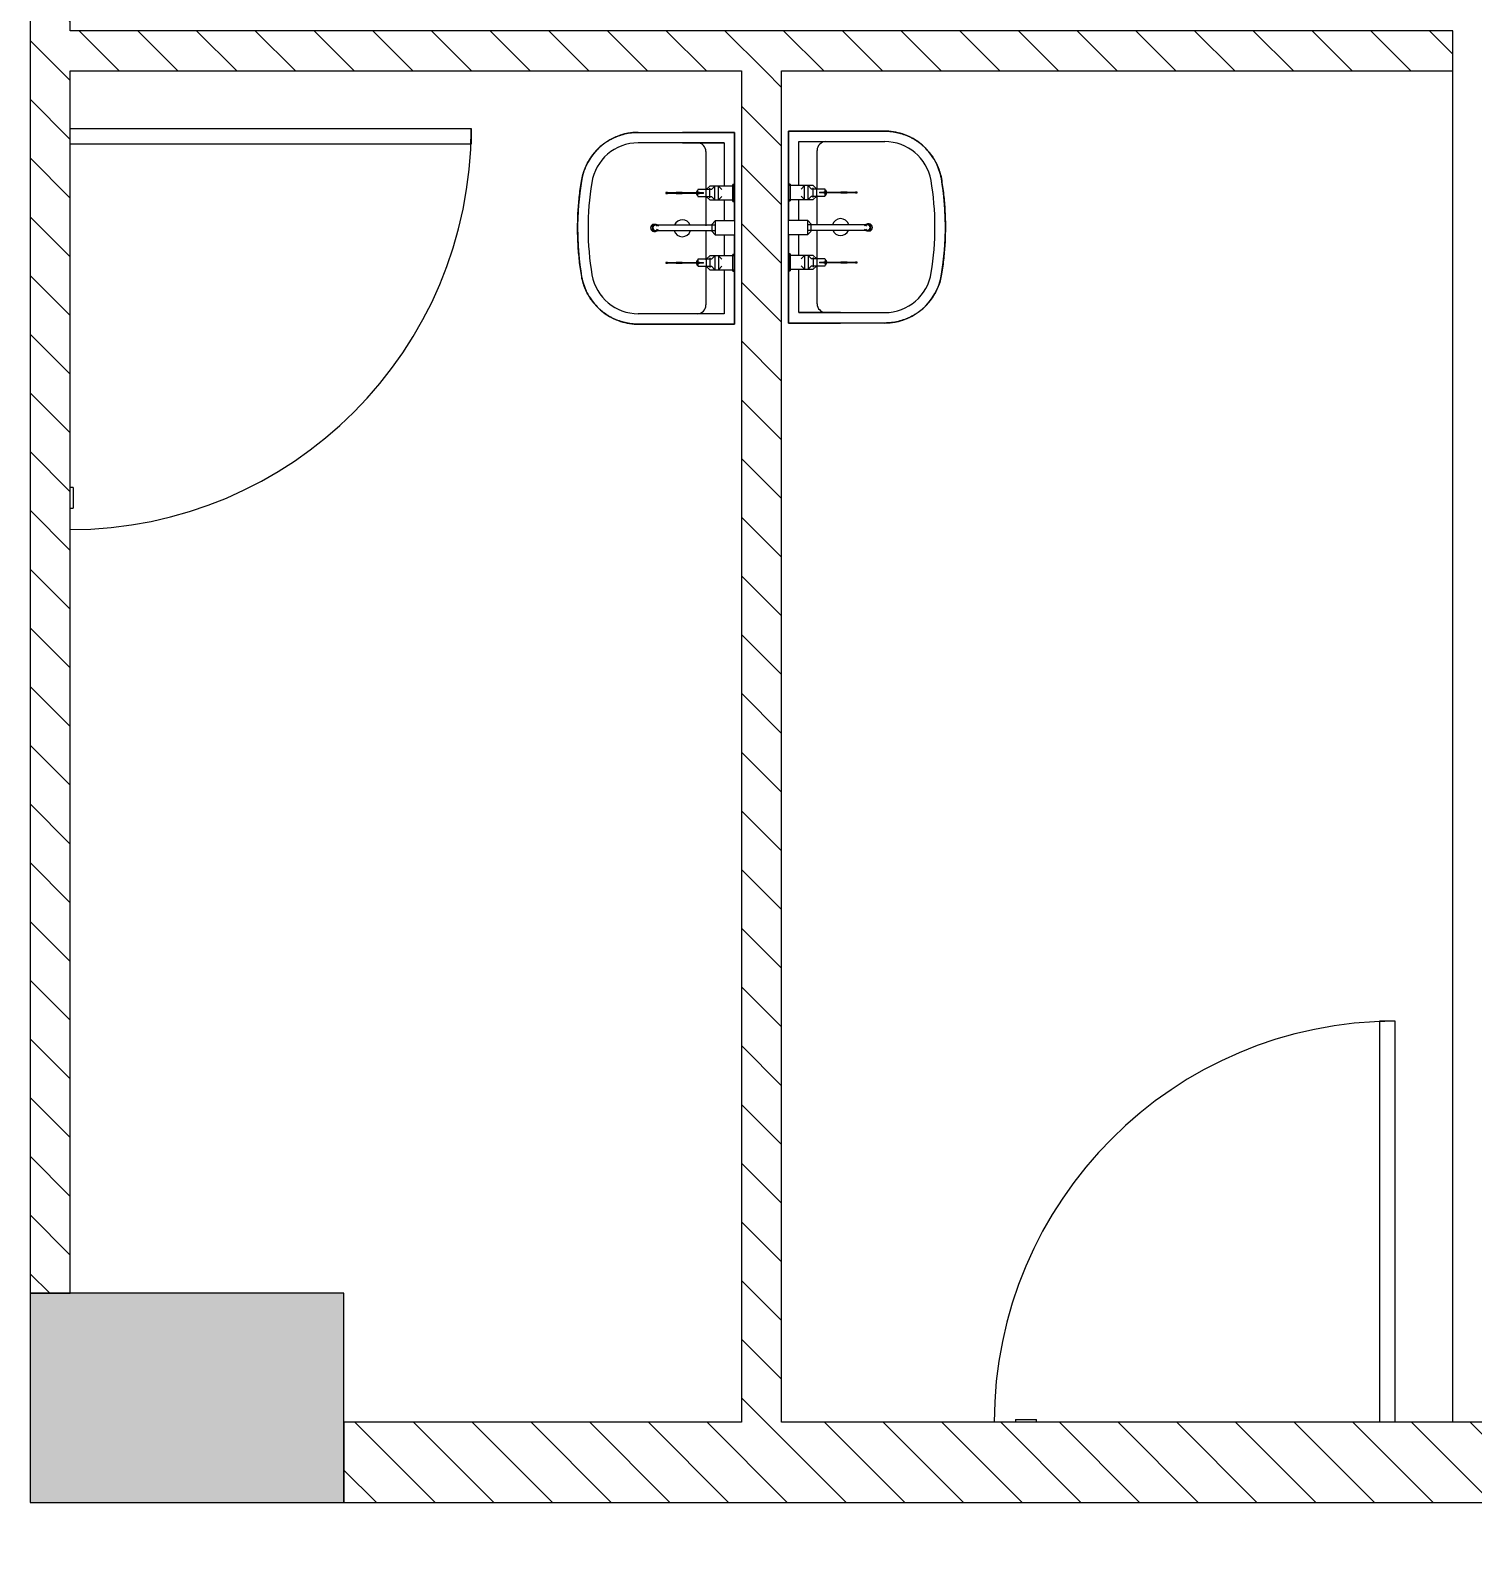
# Model space of a CAD drawing. Header units: millimetres. Extents: x -106145 to 154907, y -84585 to 152038.
# Drawn here: x 33249 to 37386, y 81323 to 85657 of the extents above; entities that cross this region are included whole.
import ezdxf

# ---------------------------------------------------------------- set-up
doc = ezdxf.new("R2010")
doc.units = ezdxf.units.MM
for name, color, linetype, lineweight in [('A-ANNO-DIMS', 7, 'Continuous', 9), ('A-ANNO-DIMS-300', 7, 'Continuous', 9), ('A-DOOR', 7, 'Continuous', 5), ('A-WALL', 7, 'Continuous', 5), ('A-WALL-PATT', 7, 'Continuous', 5), ('P-SANR-FIXT', 7, 'Continuous', 5), ('S-COLS', 7, 'Continuous', 5)]:
    doc.layers.add(name, color=color, linetype=linetype, lineweight=lineweight)
doc.styles.add('RomanS', font='romans__.ttf', dxfattribs={"width": 0.8, "height": 1200})
doc.dimstyles.new('Diagonal_-_4_mm_RomanS', dxfattribs={"dimscale": 304.8, "dimtxt": 1219.023462, "dimasz": 1.476378, "dimexe": 0.984252, "dimexo": 0.0625, "dimgap": 0.19685, "dimtad": 1, "dimdec": 0, "dimzin": 0, "dimdsep": 46, "dimtxsty": 'RomanS', "dimblk1": 'OBLIQUE', "dimblk2": 'OBLIQUE', "dimsah": 1, "dimcen": 0.09, "dimdle": 2.362205, "dimazin": 0, "dimtfac": 1, "dimtdec": 4, "dimtix": 1, "dimtmove": 0, "dimatfit": 3, "dimfxl": 2.362205, "dimfxlon": 1, "dimtvp": 1, "dimtolj": 1, "dimtzin": 0, "dimarcsym": 2})
pattern_1 = [(315, (0, 0), (84.18955, 84.18955), [])]

# ---------------------------------------------------------------- blocks, each defined once
blk = doc.blocks.new('M_Door-Passage-Small Slit Vision Panel_Type B - 1_25_Type B-13938696-Site Plan -MAIN')
at = {"layer": 'A-DOOR', "color": 254, "true_color": 0xdddddd}
for p, q in [((-514.125, -63.85), (-514.125, -71.85)), ((-454.125, -71.85), (-514.125, -71.85)), ((-454.125, -71.85), (-454.125, -63.85))]:
    blk.add_line(p, q, dxfattribs=at)
at = {"layer": 'A-DOOR', "color": 254, "lineweight": 9, "true_color": 0xdddddd}
for p, q in [((530, -1213.85), (530, -63.85)), ((575, -63.85), (575, -1213.85)), ((575, -1213.85), (530, -1213.85))]:
    blk.add_line(p, q, dxfattribs=at)
at = {"layer": 'A-DOOR', "color": 254, "true_color": 0xdddddd}
blk.add_arc((575, -63.85), 1150, 180, 270, dxfattribs=at)
blk = doc.blocks.new('M_Door-Passage-Small Slit Vision Panel_Type B - 1_25_Type B-13968826-Site Plan -MAIN')
at = {"layer": 'A-DOOR', "color": 254, "lineweight": 9, "true_color": 0xdddddd}
for p, q in [((575, 1271.35), (530, 1271.35)), ((530, 1271.35), (530, 121.35)), ((575, 121.35), (575, 1271.35))]:
    blk.add_line(p, q, dxfattribs=at)
at = {"layer": 'A-DOOR', "color": 254, "true_color": 0xdddddd}
for p, q in [((-514.125, 129.35), (-514.125, 121.35)), ((-514.125, 129.35), (-454.125, 129.35)), ((-454.125, 121.35), (-454.125, 129.35))]:
    blk.add_line(p, q, dxfattribs=at)
blk.add_arc((575, 121.35), 1150, 90, 180, dxfattribs=at)
blk = doc.blocks.new('BASIN_handwash_Type_B - HYBA-010-V75-Site Plan -MAIN')
at = {"layer": 'P-SANR-FIXT', "color": 254, "true_color": 0xdddddd}
for p, q in [((-275, -500), (-275, -224)), ((-275, -224), (-275, -500)), ((-245, -470), (-245, -224)), ((245, -470), (245, -224)), ((275, -224), (275, -500)), ((275, -224), (275, -500)), ((-275, -351.1), (-275, -500)), ((-245, -470), (-245, -351.1)), ((245, -351.1), (245, -470)), ((275, -500), (275, -351.1)), ((-107.6, -418), (-220, -418)), ((-6.7, -418), (-90.2, -418)), ((92.4, -418), (7.3, -418)), ((220, -418), (109.8, -418)), ((-118.2, -470), (-245, -470)), ((-18.1, -470), (-78.9, -470)), ((81.1, -470), (21.2, -470)), ((245, -470), (120.4, -470)), ((-110.5, -500), (-275, -500)), ((-275, -500), (-110.5, -500)), ((-18.8, -500), (-87.3, -500)), ((-87.3, -500), (-18.8, -500)), ((89.5, -500), (21.2, -500)), ((21.2, -500), (89.5, -500)), ((275, -500), (112.7, -500)), ((112.7, -500), (275, -500))]:
    blk.add_line(p, q, dxfattribs=at)
at = {"layer": 'P-SANR-FIXT', "color": 254, "true_color": 0xdddddd, "flags": 128}
for points in [[(-139, -61.6), (-145.5, -62.9), (-151.9, -64.5), (-158.3, -66.3), (-164.5, -68.4), (-170.7, -70.7), (-176.8, -73.2), (-182.8, -76), (-188.7, -79.1), (-194.4, -82.3), (-200, -85.8), (-205.5, -89.5), (-210.8, -93.4), (-215.9, -97.6), (-220.9, -101.9), (-225.7, -106.5), (-230.3, -111.2), (-234.7, -116.1), (-239, -121.2), (-243, -126.4), (-246.8, -131.8), (-250.4, -137.3), (-253.7, -143), (-256.8, -148.8), (-259.7, -154.8), (-262.4, -160.8), (-264.8, -166.9), (-267, -173.2), (-268.9, -179.5), (-270.5, -185.9), (-271.9, -192.3), (-273.1, -198.8), (-273.9, -205.4), (-274.6, -211.9), (-274.9, -218.5), (-275, -224)], [(-50.8, -51.7), (-64.7, -52.5), (-97.9, -55.7), (-130.9, -60.3), (-139, -61.6)], [(41.9, -51.2), (35.4, -50.7), (2, -50), (-31.3, -50.6), (-45, -51.4)], [(134.9, -61), (101.9, -56.2), (68.7, -52.8), (46.5, -51.4)], [(275, -224), (274.9, -217.4), (274.5, -210.8), (273.8, -204.3), (272.9, -197.7), (271.7, -191.3), (270.3, -184.8), (268.6, -178.4), (266.6, -172.1), (264.4, -165.9), (262, -159.8), (259.3, -153.8), (256.3, -147.8), (253.2, -142.1), (249.8, -136.4), (246.2, -130.9), (242.3, -125.5), (238.3, -120.3), (234, -115.2), (229.6, -110.4), (224.9, -105.7), (220.1, -101.2), (215.1, -96.9), (209.9, -92.8), (204.6, -88.9), (199.1, -85.2), (193.5, -81.8), (187.7, -78.5), (181.8, -75.5), (175.8, -72.8), (169.7, -70.3), (163.5, -68), (157.2, -66), (150.8, -64.2), (144.4, -62.7), (137.9, -61.5)]]:
    blk.add_lwpolyline(points, dxfattribs=at)
at = {"layer": 'P-SANR-FIXT', "color": 254, "true_color": 0xdddddd}
for centre, radius, start, end in [((0, -350.5), 24.2, 107.5533, 250.7081), ((0, -350.5), 24.2, 291.7818, 66.0732), ((-220, -393), 25, 180, 270), ((220, -393), 25, 270, 0)]:
    blk.add_arc(centre, radius, start, end, dxfattribs=at)
for centre, major_axis, start_param, end_param in [((-109.9, -224), (165.1, 0), 1.748277, 3.141593), ((0, -883.6), (834.4, 0), 1.40836, 1.738187), ((0, -883.6), (804.4, 0), 1.408166, 1.737991), ((109.9, -224), (165.1, 0), 0, 1.418341), ((-109.9, -224), (-135.1, 0), 4.890944, 6.283185), ((109.9, -224), (135.1, 0), 0, 1.419404)]:
    blk.add_ellipse(centre, major_axis=major_axis, ratio=0.999048, start_param=start_param, end_param=end_param, dxfattribs=at)
for points, knots in [([(-275, -224), (-275, -217.5), (-274.2, -204.7), (-271.5, -189.1), (-268.2, -176.8), (-265.2, -167.7), (-261.6, -158.7), (-257.6, -150.1), (-253.1, -141.7), (-248, -133.5), (-242.5, -125.6), (-236.6, -118.1), (-230.3, -111), (-223.4, -104.2), (-216.3, -97.8), (-208.8, -91.8), (-201, -86.3), (-192.8, -81.3), (-184.3, -76.7), (-172.8, -71.3), (-157.9, -65.8), (-145.4, -62.8), (-139, -61.7)], [-1, -1, -1, -1, -0.916667, -0.833333, -0.791667, -0.75, -0.708333, -0.666667, -0.625, -0.583333, -0.541667, -0.5, -0.458333, -0.416667, -0.375, -0.333333, -0.291667, -0.25, -0.208333, -0.166667, -0.083333, 0, 0, 0, 0]), ([(-139, -61.7), (-123.9, -59.1), (-93.6, -54.8), (-32.8, -49.7), (28.6, -49.5), (89.4, -54.4), (119.8, -58.5), (134.9, -61)], [-1, -1, -1, -1, -0.833333, -0.666667, -0.333333, -0.166667, 0, 0, 0, 0]), ([(134.9, -61), (141.5, -62), (154.3, -64.8), (169.5, -70), (181.4, -75.2), (190.1, -79.7), (198.5, -84.8), (206.6, -90.2), (214.3, -96.1), (221.7, -102.5), (228.7, -109.4), (235.3, -116.5), (241.4, -124.1), (247.1, -132.1), (252.3, -140.4), (257, -148.9), (261.1, -157.6), (264.8, -166.7), (267.9, -176), (271.4, -188.5), (274.2, -204.3), (275, -217.4), (275, -224)], [-1, -1, -1, -1, -0.916667, -0.833333, -0.791667, -0.75, -0.708333, -0.666667, -0.625, -0.583333, -0.541667, -0.5, -0.458333, -0.416667, -0.375, -0.333333, -0.291667, -0.25, -0.208333, -0.166667, -0.083333, 0, 0, 0, 0])]:
    blk.add_open_spline(points, degree=3, knots=knots, dxfattribs=at)
blk = doc.blocks.new('TAPWARE_wall_mount_elbow_levers - HYTP-038-V76-Site Plan -MAIN')
at = {"layer": 'P-SANR-FIXT', "color": 254, "true_color": 0xdddddd}
for p, q in [((-10, 276), (-10, 271.7)), ((10, 271.7), (10, 276)), ((-99, 242.3), (-101, 242.3)), ((-101, 237.3), (-101, 242.3)), ((-101, 242.3), (-101, 237.3)), ((-99, 242.3), (-101, 242.3)), ((-101, 237.3), (-101, 242.3)), ((-101, 242.3), (-101, 237.3)), ((-101, 212.7), (-101, 237.3)), ((-101, 212.7), (-101, 237.3)), ((-99, 237.3), (-99, 242.3)), ((-99, 242.3), (-99, 237.3)), ((-99, 237.3), (-99, 242.3)), ((-99, 242.3), (-99, 237.3)), ((-99, 237.3), (-99, 212.7)), ((-99, 237.3), (-99, 212.7)), ((-7.5, 220.2), (-7.5, 100)), ((7.5, 100), (7.5, 220.2)), ((101, 242.3), (99, 242.3)), ((99, 237.3), (99, 242.3)), ((99, 242.3), (99, 237.3)), ((99, 212.7), (99, 237.3)), ((101, 237.3), (101, 242.3)), ((101, 242.3), (101, 237.3)), ((101, 237.3), (101, 212.7)), ((-101, 195), (-101, 212.7)), ((-101, 212.7), (-101, 195)), ((-101, 195), (-101, 212.7)), ((-101, 212.7), (-101, 195)), ((-101, 151.7), (-101, 195)), ((-101, 151.7), (-101, 195)), ((-99, 195), (-99, 212.7)), ((-99, 212.7), (-99, 195)), ((-99, 195), (-99, 212.7)), ((-99, 212.7), (-99, 195)), ((-99, 195), (-99, 151.7)), ((-99, 195), (-99, 151.7)), ((99, 195), (99, 212.7)), ((99, 212.7), (99, 195)), ((99, 151.7), (99, 195)), ((101, 195), (101, 212.7)), ((101, 212.7), (101, 195)), ((101, 195), (101, 151.7)), ((-110, 149.7), (-110, 111.1)), ((-110, 149.7), (-110, 126.1)), ((-100, 149.7), (-108.7, 149.7)), ((-100, 149.7), (-108.7, 149.7)), ((-101, 134.1), (-101, 151.7)), ((-101, 134.1), (-101, 151.7)), ((-101, 150.8), (-101, 145.8)), ((-101, 150.8), (-101, 145.8)), ((-101, 134.1), (-99, 134.1)), ((-101, 134.1), (-99, 134.1)), ((-91.3, 149.7), (-100, 149.7)), ((-91.3, 149.7), (-100, 149.7)), ((-99, 151.7), (-99, 134.1)), ((-99, 151.7), (-99, 134.1)), ((-99, 145.8), (-99, 150.8)), ((-99, 145.8), (-99, 150.8)), ((-90, 111.1), (-90, 149.7)), ((-90, 126.1), (-90, 149.7)), ((90, 149.7), (90, 111.1)), ((90, 149.7), (90, 126.1)), ((91.3, 149.7), (100, 149.7)), ((91.3, 149.7), (100, 149.7)), ((99, 134.1), (99, 151.7)), ((99, 150.8), (99, 145.8)), ((99, 134.1), (101, 134.1)), ((100, 149.7), (108.7, 149.7)), ((100, 149.7), (108.7, 149.7)), ((101, 151.7), (101, 134.1)), ((101, 145.8), (101, 150.8)), ((110, 111.1), (110, 149.7)), ((110, 126.1), (110, 149.7)), ((-110, 126.1), (-120, 116.1)), ((-120, 116.1), (-120, 91.1)), ((-110, 111.1), (-120, 101.1)), ((-120, 101.1), (-120, 46.1)), ((-100, 101.1), (-120, 101.1)), ((-120, 91.1), (-110, 81.1)), ((-100, 91.1), (-120, 91.1)), ((-100, 116.1), (-114.1, 116.1)), ((-100, 126.1), (-108.7, 126.1)), ((-91.3, 126.1), (-100, 126.1)), ((-85.9, 116.1), (-100, 116.1)), ((-80, 101.1), (-100, 101.1)), ((-80, 91.1), (-100, 91.1)), ((-80, 116.1), (-90, 126.1)), ((-80, 101.1), (-90, 111.1)), ((-90, 81.1), (-80, 91.1)), ((-80, 91.1), (-80, 116.1)), ((-80, 46.1), (-80, 101.1)), ((-9.9, 110), (-19.9, 100)), ((-19.9, 100), (-19.9, 45)), ((0.1, 100), (-19.9, 100)), ((0.1, 110), (-8.1, 110)), ((8.8, 110), (0.1, 110)), ((20.1, 100), (0.1, 100)), ((20.1, 100), (10.1, 110)), ((20.1, 45), (20.1, 100)), ((90, 126.1), (80, 116.1)), ((80, 116.1), (80, 91.1)), ((90, 111.1), (80, 101.1)), ((80, 101.1), (80, 46.1)), ((80, 101.1), (100, 101.1)), ((80, 91.1), (90, 81.1)), ((80, 91.1), (100, 91.1)), ((85.9, 116.1), (100, 116.1)), ((91.3, 126.1), (100, 126.1)), ((100, 126.1), (108.7, 126.1)), ((100, 116.1), (114.1, 116.1)), ((100, 101.1), (120, 101.1)), ((100, 91.1), (120, 91.1)), ((120, 116.1), (110, 126.1)), ((120, 101.1), (110, 111.1)), ((110, 81.1), (120, 91.1)), ((120, 91.1), (120, 116.1)), ((120, 46.1), (120, 101.1)), ((-124, 50), (-124, 45)), ((-124, 50), (-76, 50)), ((-120.8, 50), (-124, 50)), ((-124, 45), (-112, 45)), ((-76, 45), (-124, 45)), ((-100, 46.1), (-120, 46.1)), ((-112, 45), (-111.6, 45)), ((-88, 45), (-112, 45)), ((-80, 46.1), (-100, 46.1)), ((-88.4, 45), (-88, 45)), ((-88, 45), (-76, 45)), ((-76, 50), (-79.2, 50)), ((-76, 45), (-76, 50)), ((0.1, 45), (-19.9, 45)), ((20.1, 45), (0.1, 45)), ((76, 50), (76, 45)), ((76, 50), (124, 50)), ((79.2, 50), (76, 50)), ((76, 45), (88, 45)), ((124, 45), (76, 45)), ((80, 46.1), (100, 46.1)), ((112, 45), (88, 45)), ((88, 45), (88.4, 45)), ((100, 46.1), (120, 46.1)), ((111.6, 45), (112, 45)), ((112, 45), (124, 45)), ((124, 50), (120.8, 50)), ((124, 45), (124, 50))]:
    blk.add_line(p, q, dxfattribs=at)
at = {"layer": 'P-SANR-FIXT', "color": 254, "true_color": 0xdddddd, "flags": 128}
for points in [[(-7.5, 271.7), (-7.5, 271.2), (-7.5, 270.5), (-7.5, 269.8), (-7.5, 268.9), (-7.5, 268.1), (-7.5, 267.1), (-7.5, 266), (-7.5, 264.9), (-7.5, 263.7), (-7.5, 262.5), (-7.5, 261.1), (-7.5, 259.7), (-7.5, 258.3), (-7.5, 256.8), (-7.5, 255.2), (-7.5, 253.6), (-7.5, 251.9), (-7.5, 250.1), (-7.5, 248.3), (-7.5, 246.5), (-7.5, 244.6), (-7.5, 242.7), (-7.5, 240.8), (-7.5, 238.8), (-7.5, 236.8), (-7.5, 234.8), (-7.5, 232.7), (-7.5, 230.6), (-7.5, 228.5), (-7.5, 226.4), (-7.5, 224.3), (-7.5, 222.2), (-7.5, 220.2)], [(7.5, 220.2), (7.5, 222.3), (7.5, 224.4), (7.5, 226.5), (7.5, 228.7), (7.5, 230.8), (7.5, 232.8), (7.5, 234.9), (7.5, 236.9), (7.5, 238.9), (7.5, 240.9), (7.5, 242.9), (7.5, 244.8), (7.5, 246.6), (7.5, 248.5), (7.5, 250.2), (7.5, 252), (7.5, 253.7), (7.5, 255.3), (7.5, 256.9), (7.5, 258.4), (7.5, 259.8), (7.5, 261.2), (7.5, 262.5), (7.5, 263.8), (7.5, 265), (7.5, 266.1), (7.5, 267.1), (7.5, 268.1), (7.5, 269), (7.5, 269.8), (7.5, 270.5), (7.5, 271.2), (7.5, 271.7)], [(-109, 149.7), (-108.5, 150.1), (-108, 150.5), (-107.6, 150.9), (-107.1, 151.2), (-106.5, 151.6), (-106, 151.9), (-105.5, 152.2), (-104.9, 152.5), (-104.3, 152.7), (-103.8, 153), (-103.2, 153.2), (-102.6, 153.4), (-102, 153.5), (-101.4, 153.6), (-100.8, 153.8)], [(-109, 149.7), (-108.5, 150.1), (-108, 150.5), (-107.6, 150.9), (-107.1, 151.2), (-106.5, 151.6), (-106, 151.9), (-105.5, 152.2), (-104.9, 152.5), (-104.3, 152.7), (-103.8, 153), (-103.2, 153.2), (-102.6, 153.4), (-102, 153.5), (-101.4, 153.6), (-100.8, 153.8)], [(-98.8, 153.7), (-98.2, 153.6), (-97.6, 153.4), (-97, 153.2), (-96.4, 153), (-95.8, 152.8), (-95.3, 152.6), (-94.7, 152.3), (-94.1, 152), (-93.6, 151.7), (-93.1, 151.3), (-92.6, 151), (-92.1, 150.6), (-91.6, 150.2), (-91.2, 149.8), (-91, 149.7)], [(-98.8, 153.7), (-98.2, 153.6), (-97.6, 153.4), (-97, 153.2), (-96.4, 153), (-95.8, 152.8), (-95.3, 152.6), (-94.7, 152.3), (-94.1, 152), (-93.6, 151.7), (-93.1, 151.3), (-92.6, 151), (-92.1, 150.6), (-91.6, 150.2), (-91.2, 149.8), (-91, 149.7)], [(91, 149.7), (91.5, 150.1), (92, 150.5), (92.4, 150.9), (92.9, 151.2), (93.5, 151.6), (94, 151.9), (94.5, 152.2), (95.1, 152.5), (95.7, 152.7), (96.2, 153), (96.8, 153.2), (97.4, 153.4), (98, 153.5), (98.6, 153.6), (99.2, 153.8)], [(91, 149.7), (91.5, 150.1), (92, 150.5), (92.4, 150.9), (92.9, 151.2), (93.5, 151.6), (94, 151.9), (94.5, 152.2), (95.1, 152.5), (95.7, 152.7), (96.2, 153), (96.8, 153.2), (97.4, 153.4), (98, 153.5), (98.6, 153.6), (99.2, 153.8)], [(101.2, 153.7), (101.8, 153.6), (102.4, 153.4), (103, 153.2), (103.6, 153), (104.2, 152.8), (104.7, 152.6), (105.3, 152.3), (105.9, 152), (106.4, 151.7), (106.9, 151.3), (107.4, 151), (107.9, 150.6), (108.4, 150.2), (108.8, 149.8), (109, 149.7)], [(101.2, 153.7), (101.8, 153.6), (102.4, 153.4), (103, 153.2), (103.6, 153), (104.2, 152.8), (104.7, 152.6), (105.3, 152.3), (105.9, 152), (106.4, 151.7), (106.9, 151.3), (107.4, 151), (107.9, 150.6), (108.4, 150.2), (108.8, 149.8), (109, 149.7)]]:
    blk.add_lwpolyline(points, dxfattribs=at)
at = {"layer": 'P-SANR-FIXT', "color": 254, "true_color": 0xdddddd}
for centre, major_axis, start_param, end_param in [((0, 276), (-10, 0), 3.141593, 6.283185), ((0, 271.7), (10, 0), 0, 3.141593), ((0, 276), (10, 0), 3.141593, 3.403392), ((0, 271.7), (10, 0), 3.141593, 4.18879), ((0, 271.7), (-7.5, 0), 3.141593, 6.283185), ((0, 271.7), (7.5, 0), 3.141593, 4.18879), ((0, 271.7), (10, 0), 5.235988, 6.283185), ((0, 271.7), (-7.5, 0), 2.356194, 3.141593), ((0, 276), (-10, 0), 2.879793, 3.141593)]:
    blk.add_ellipse(centre, major_axis=major_axis, ratio=0.968067, start_param=start_param, end_param=end_param, dxfattribs=at)
blk = doc.blocks.new('BASIN_handwash_Type_B - HYBA-010-V77-Site Plan -MAIN')
at = {"layer": 'P-SANR-FIXT', "color": 254, "true_color": 0xdddddd}
for p, q in [((-275, -500), (-275, -224)), ((-275, -224), (-275, -500)), ((-245, -470), (-245, -224)), ((245, -470), (245, -224)), ((275, -224), (275, -500)), ((275, -224), (275, -500)), ((-275, -351.1), (-275, -500)), ((-245, -470), (-245, -351.1)), ((245, -351.1), (245, -470)), ((275, -500), (275, -351.1)), ((-107.6, -418), (-220, -418)), ((-5.1, -418), (-90.2, -418)), ((92.4, -418), (10.1, -418)), ((220, -418), (109.8, -418)), ((-118.2, -470), (-245, -470)), ((-18.1, -470), (-78.9, -470)), ((81.1, -470), (21.2, -470)), ((245, -470), (120.4, -470)), ((-110.5, -500), (-275, -500)), ((-275, -500), (-110.5, -500)), ((-18.8, -500), (-87.3, -500)), ((-87.3, -500), (-18.8, -500)), ((89.5, -500), (21.2, -500)), ((21.2, -500), (89.5, -500)), ((275, -500), (112.7, -500)), ((112.7, -500), (275, -500))]:
    blk.add_line(p, q, dxfattribs=at)
at = {"layer": 'P-SANR-FIXT', "color": 254, "true_color": 0xdddddd, "flags": 128}
for points in [[(-139, -61.6), (-145.5, -62.9), (-151.9, -64.5), (-158.3, -66.3), (-164.5, -68.4), (-170.7, -70.7), (-176.8, -73.2), (-182.8, -76), (-188.7, -79.1), (-194.4, -82.3), (-200, -85.8), (-205.5, -89.5), (-210.8, -93.4), (-215.9, -97.6), (-220.9, -101.9), (-225.7, -106.5), (-230.3, -111.2), (-234.7, -116.1), (-239, -121.2), (-243, -126.4), (-246.8, -131.8), (-250.4, -137.3), (-253.7, -143), (-256.8, -148.8), (-259.7, -154.8), (-262.4, -160.8), (-264.8, -166.9), (-267, -173.2), (-268.9, -179.5), (-270.5, -185.9), (-271.9, -192.3), (-273.1, -198.8), (-273.9, -205.4), (-274.6, -211.9), (-274.9, -218.5), (-275, -224)], [(-50.8, -51.7), (-64.7, -52.5), (-97.9, -55.7), (-130.9, -60.3), (-139, -61.6)], [(41.9, -51.2), (35.4, -50.7), (2, -50), (-31.3, -50.6), (-45, -51.4)], [(134.9, -61), (101.9, -56.2), (68.7, -52.8), (46.5, -51.4)], [(256.1, -147.5), (253.2, -142.1), (249.8, -136.4), (246.2, -130.9), (242.3, -125.5), (238.3, -120.3), (234, -115.2), (229.6, -110.4), (224.9, -105.7), (220.1, -101.2), (215.1, -96.9), (209.9, -92.8), (204.6, -88.9), (199.1, -85.2), (193.5, -81.8), (187.7, -78.5), (181.8, -75.5), (175.8, -72.8), (169.7, -70.3), (163.5, -68), (157.2, -66), (150.8, -64.2), (144.4, -62.7), (137.9, -61.5)], [(275, -224), (274.9, -217.4), (274.5, -210.8), (273.8, -204.3), (272.9, -197.7), (271.7, -191.3), (270.3, -184.8), (268.6, -178.4), (266.6, -172.1), (264.4, -165.9), (262, -159.8), (259.3, -153.8), (256.3, -147.8)]]:
    blk.add_lwpolyline(points, dxfattribs=at)
at = {"layer": 'P-SANR-FIXT', "color": 254, "true_color": 0xdddddd}
for centre, radius, start, end in [((0, -350.5), 24.2, 107.5533, 254.5917), ((0, -350.5), 24.2, 291.7818, 66.0732), ((-220, -393), 25, 180, 270), ((220, -393), 25, 270, 0)]:
    blk.add_arc(centre, radius, start, end, dxfattribs=at)
for centre, major_axis, start_param, end_param in [((-109.9, -224), (165.1, 0), 1.748277, 3.141593), ((0, -883.6), (834.4, 0), 1.40836, 1.738187), ((0, -883.6), (804.4, 0), 1.408166, 1.737991), ((109.9, -224), (165.1, 0), 0, 1.418341), ((-109.9, -224), (-135.1, 0), 4.890944, 6.283185), ((109.9, -224), (135.1, 0), 0, 1.419404)]:
    blk.add_ellipse(centre, major_axis=major_axis, ratio=0.999048, start_param=start_param, end_param=end_param, dxfattribs=at)
for points, knots in [([(-275, -224), (-275, -217.5), (-274.2, -204.7), (-271.5, -189.1), (-268.2, -176.8), (-265.2, -167.7), (-261.6, -158.7), (-257.6, -150.1), (-253.1, -141.7), (-248, -133.5), (-242.5, -125.6), (-236.6, -118.1), (-230.3, -111), (-223.4, -104.2), (-216.3, -97.8), (-208.8, -91.8), (-201, -86.3), (-192.8, -81.3), (-184.3, -76.7), (-172.8, -71.3), (-157.9, -65.8), (-145.4, -62.8), (-139, -61.7)], [-1, -1, -1, -1, -0.916667, -0.833333, -0.791667, -0.75, -0.708333, -0.666667, -0.625, -0.583333, -0.541667, -0.5, -0.458333, -0.416667, -0.375, -0.333333, -0.291667, -0.25, -0.208333, -0.166667, -0.083333, 0, 0, 0, 0]), ([(-139, -61.7), (-123.9, -59.1), (-93.6, -54.8), (-32.8, -49.7), (28.6, -49.5), (89.4, -54.4), (119.8, -58.5), (134.9, -61)], [-1, -1, -1, -1, -0.833333, -0.666667, -0.333333, -0.166667, 0, 0, 0, 0]), ([(134.9, -61), (141.5, -62), (154.3, -64.8), (169.5, -70), (181.4, -75.2), (190.1, -79.7), (198.5, -84.8), (206.6, -90.2), (214.3, -96.1), (221.7, -102.5), (228.7, -109.4), (235.3, -116.5), (241.4, -124.1), (247.1, -132.1), (252.3, -140.4), (257, -148.9), (261.1, -157.6), (264.8, -166.7), (267.9, -176), (271.4, -188.5), (274.2, -204.3), (275, -217.4), (275, -224)], [-1, -1, -1, -1, -0.916667, -0.833333, -0.791667, -0.75, -0.708333, -0.666667, -0.625, -0.583333, -0.541667, -0.5, -0.458333, -0.416667, -0.375, -0.333333, -0.291667, -0.25, -0.208333, -0.166667, -0.083333, 0, 0, 0, 0])]:
    blk.add_open_spline(points, degree=3, knots=knots, dxfattribs=at)
blk = doc.blocks.new('TAPWARE_wall_mount_elbow_levers - HYTP-038-V66-Site Plan -MAIN')
at = {"layer": 'P-SANR-FIXT', "color": 254, "true_color": 0xdddddd}
for p, q in [((-10, 276), (-10, 271.7)), ((10, 271.7), (10, 276)), ((-99, 242.3), (-101, 242.3)), ((-101, 237.3), (-101, 242.3)), ((-101, 242.3), (-101, 237.3)), ((-99, 242.3), (-101, 242.3)), ((-101, 237.3), (-101, 242.3)), ((-101, 242.3), (-101, 237.3)), ((-101, 212.7), (-101, 237.3)), ((-101, 212.7), (-101, 237.3)), ((-99, 237.3), (-99, 242.3)), ((-99, 242.3), (-99, 237.3)), ((-99, 237.3), (-99, 242.3)), ((-99, 242.3), (-99, 237.3)), ((-99, 237.3), (-99, 212.7)), ((-99, 237.3), (-99, 212.7)), ((-7.5, 220.2), (-7.5, 100)), ((7.5, 100), (7.5, 220.2)), ((101, 242.3), (99, 242.3)), ((99, 237.3), (99, 242.3)), ((99, 242.3), (99, 237.3)), ((99, 212.7), (99, 237.3)), ((101, 237.3), (101, 242.3)), ((101, 242.3), (101, 237.3)), ((101, 237.3), (101, 212.7)), ((-101, 195), (-101, 212.7)), ((-101, 212.7), (-101, 195)), ((-101, 195), (-101, 212.7)), ((-101, 212.7), (-101, 195)), ((-101, 151.7), (-101, 195)), ((-101, 151.7), (-101, 195)), ((-99, 195), (-99, 212.7)), ((-99, 212.7), (-99, 195)), ((-99, 195), (-99, 212.7)), ((-99, 212.7), (-99, 195)), ((-99, 195), (-99, 151.7)), ((-99, 195), (-99, 151.7)), ((99, 195), (99, 212.7)), ((99, 212.7), (99, 195)), ((99, 151.7), (99, 195)), ((101, 195), (101, 212.7)), ((101, 212.7), (101, 195)), ((101, 195), (101, 151.7)), ((-110, 149.7), (-110, 111.1)), ((-110, 149.7), (-110, 126.1)), ((-100, 149.7), (-108.7, 149.7)), ((-100, 149.7), (-108.7, 149.7)), ((-101, 134.1), (-101, 151.7)), ((-101, 134.1), (-101, 151.7)), ((-101, 150.8), (-101, 145.8)), ((-101, 150.8), (-101, 145.8)), ((-101, 134.1), (-99, 134.1)), ((-101, 134.1), (-99, 134.1)), ((-91.3, 149.7), (-100, 149.7)), ((-91.3, 149.7), (-100, 149.7)), ((-99, 151.7), (-99, 134.1)), ((-99, 151.7), (-99, 134.1)), ((-99, 145.8), (-99, 150.8)), ((-99, 145.8), (-99, 150.8)), ((-90, 111.1), (-90, 149.7)), ((-90, 126.1), (-90, 149.7)), ((90, 149.7), (90, 111.1)), ((90, 149.7), (90, 126.1)), ((91.3, 149.7), (100, 149.7)), ((91.3, 149.7), (100, 149.7)), ((99, 134.1), (99, 151.7)), ((99, 150.8), (99, 145.8)), ((99, 134.1), (101, 134.1)), ((100, 149.7), (108.7, 149.7)), ((100, 149.7), (108.7, 149.7)), ((101, 151.7), (101, 134.1)), ((101, 145.8), (101, 150.8)), ((110, 111.1), (110, 149.7)), ((110, 126.1), (110, 149.7)), ((-110, 126.1), (-120, 116.1)), ((-120, 116.1), (-120, 91.1)), ((-110, 111.1), (-120, 101.1)), ((-120, 101.1), (-120, 46.1)), ((-100, 101.1), (-120, 101.1)), ((-120, 91.1), (-110, 81.1)), ((-100, 91.1), (-120, 91.1)), ((-100, 116.1), (-114.1, 116.1)), ((-100, 126.1), (-108.7, 126.1)), ((-91.3, 126.1), (-100, 126.1)), ((-85.9, 116.1), (-100, 116.1)), ((-80, 101.1), (-100, 101.1)), ((-80, 91.1), (-100, 91.1)), ((-80, 116.1), (-90, 126.1)), ((-80, 101.1), (-90, 111.1)), ((-90, 81.1), (-80, 91.1)), ((-80, 91.1), (-80, 116.1)), ((-80, 46.1), (-80, 101.1)), ((-9.9, 110), (-19.9, 100)), ((-19.9, 100), (-19.9, 45)), ((0.1, 100), (-19.9, 100)), ((0.1, 110), (-8.6, 110)), ((8.8, 110), (0.1, 110)), ((20.1, 100), (0.1, 100)), ((20.1, 100), (10.1, 110)), ((20.1, 45), (20.1, 100)), ((90, 126.1), (80, 116.1)), ((80, 116.1), (80, 91.1)), ((90, 111.1), (80, 101.1)), ((80, 101.1), (80, 46.1)), ((80, 101.1), (100, 101.1)), ((80, 91.1), (90, 81.1)), ((80, 91.1), (100, 91.1)), ((85.9, 116.1), (100, 116.1)), ((91.3, 126.1), (100, 126.1)), ((100, 126.1), (108.7, 126.1)), ((100, 116.1), (114.1, 116.1)), ((100, 101.1), (120, 101.1)), ((100, 91.1), (120, 91.1)), ((120, 116.1), (110, 126.1)), ((120, 101.1), (110, 111.1)), ((110, 81.1), (120, 91.1)), ((120, 91.1), (120, 116.1)), ((120, 46.1), (120, 101.1)), ((-124, 50), (-124, 45)), ((-124, 50), (-76, 50)), ((-120.8, 50), (-124, 50)), ((-124, 45), (-112, 45)), ((-76, 45), (-124, 45)), ((-100, 46.1), (-120, 46.1)), ((-112, 45), (-111.6, 45)), ((-88, 45), (-112, 45)), ((-80, 46.1), (-100, 46.1)), ((-88.4, 45), (-88, 45)), ((-88, 45), (-76, 45)), ((-76, 50), (-79.2, 50)), ((-76, 45), (-76, 50)), ((0.1, 45), (-19.9, 45)), ((20.1, 45), (0.1, 45)), ((76, 50), (76, 45)), ((76, 50), (124, 50)), ((79.2, 50), (76, 50)), ((76, 45), (88, 45)), ((124, 45), (76, 45)), ((80, 46.1), (100, 46.1)), ((112, 45), (88, 45)), ((88, 45), (88.4, 45)), ((100, 46.1), (120, 46.1)), ((111.6, 45), (112, 45)), ((112, 45), (124, 45)), ((124, 50), (120.8, 50)), ((124, 45), (124, 50))]:
    blk.add_line(p, q, dxfattribs=at)
at = {"layer": 'P-SANR-FIXT', "color": 254, "true_color": 0xdddddd, "flags": 128}
for points in [[(-7.5, 271.7), (-7.5, 271.2), (-7.5, 270.5), (-7.5, 269.8), (-7.5, 268.9), (-7.5, 268.1), (-7.5, 267.1), (-7.5, 266), (-7.5, 264.9), (-7.5, 263.7), (-7.5, 262.5), (-7.5, 261.1), (-7.5, 259.7), (-7.5, 258.3), (-7.5, 256.8), (-7.5, 255.2), (-7.5, 253.6), (-7.5, 251.9), (-7.5, 250.1), (-7.5, 248.3), (-7.5, 246.5), (-7.5, 244.6), (-7.5, 242.7), (-7.5, 240.8), (-7.5, 238.8), (-7.5, 236.8), (-7.5, 234.8), (-7.5, 232.7), (-7.5, 230.6), (-7.5, 228.5), (-7.5, 226.4), (-7.5, 224.3), (-7.5, 222.2), (-7.5, 220.2)], [(7.5, 220.2), (7.5, 222.3), (7.5, 224.4), (7.5, 226.5), (7.5, 228.7), (7.5, 230.8), (7.5, 232.8), (7.5, 234.9), (7.5, 236.9), (7.5, 238.9), (7.5, 240.9), (7.5, 242.9), (7.5, 244.8), (7.5, 246.6), (7.5, 248.5), (7.5, 250.2), (7.5, 252), (7.5, 253.7), (7.5, 255.3), (7.5, 256.9), (7.5, 258.4), (7.5, 259.8), (7.5, 261.2), (7.5, 262.5), (7.5, 263.8), (7.5, 265), (7.5, 266.1), (7.5, 267.1), (7.5, 268.1), (7.5, 269), (7.5, 269.8), (7.5, 270.5), (7.5, 271.2), (7.5, 271.7)], [(-109, 149.7), (-108.5, 150.1), (-108, 150.5), (-107.6, 150.9), (-107.1, 151.2), (-106.5, 151.6), (-106, 151.9), (-105.5, 152.2), (-104.9, 152.5), (-104.3, 152.7), (-103.8, 153), (-103.2, 153.2), (-102.6, 153.4), (-102, 153.5), (-101.4, 153.6), (-100.8, 153.8)], [(-109, 149.7), (-108.5, 150.1), (-108, 150.5), (-107.6, 150.9), (-107.1, 151.2), (-106.5, 151.6), (-106, 151.9), (-105.5, 152.2), (-104.9, 152.5), (-104.3, 152.7), (-103.8, 153), (-103.2, 153.2), (-102.6, 153.4), (-102, 153.5), (-101.4, 153.6), (-100.8, 153.8)], [(-98.8, 153.7), (-98.2, 153.6), (-97.6, 153.4), (-97, 153.2), (-96.4, 153), (-95.8, 152.8), (-95.3, 152.6), (-94.7, 152.3), (-94.1, 152), (-93.6, 151.7), (-93.1, 151.3), (-92.6, 151), (-92.1, 150.6), (-91.6, 150.2), (-91.2, 149.8), (-91, 149.7)], [(-98.8, 153.7), (-98.2, 153.6), (-97.6, 153.4), (-97, 153.2), (-96.4, 153), (-95.8, 152.8), (-95.3, 152.6), (-94.7, 152.3), (-94.1, 152), (-93.6, 151.7), (-93.1, 151.3), (-92.6, 151), (-92.1, 150.6), (-91.6, 150.2), (-91.2, 149.8), (-91, 149.7)], [(91, 149.7), (91.5, 150.1), (92, 150.5), (92.4, 150.9), (92.9, 151.2), (93.5, 151.6), (94, 151.9), (94.5, 152.2), (95.1, 152.5), (95.7, 152.7), (96.2, 153), (96.8, 153.2), (97.4, 153.4), (98, 153.5), (98.6, 153.6), (99.2, 153.8)], [(91, 149.7), (91.5, 150.1), (92, 150.5), (92.4, 150.9), (92.9, 151.2), (93.5, 151.6), (94, 151.9), (94.5, 152.2), (95.1, 152.5), (95.7, 152.7), (96.2, 153), (96.8, 153.2), (97.4, 153.4), (98, 153.5), (98.6, 153.6), (99.2, 153.8)], [(101.2, 153.7), (101.8, 153.6), (102.4, 153.4), (103, 153.2), (103.6, 153), (104.2, 152.8), (104.7, 152.6), (105.3, 152.3), (105.9, 152), (106.4, 151.7), (106.9, 151.3), (107.4, 151), (107.9, 150.6), (108.4, 150.2), (108.8, 149.8), (109, 149.7)], [(101.2, 153.7), (101.8, 153.6), (102.4, 153.4), (103, 153.2), (103.6, 153), (104.2, 152.8), (104.7, 152.6), (105.3, 152.3), (105.9, 152), (106.4, 151.7), (106.9, 151.3), (107.4, 151), (107.9, 150.6), (108.4, 150.2), (108.8, 149.8), (109, 149.7)]]:
    blk.add_lwpolyline(points, dxfattribs=at)
at = {"layer": 'P-SANR-FIXT', "color": 254, "true_color": 0xdddddd}
for centre, major_axis, start_param, end_param in [((0, 276), (-10, 0), 3.141593, 6.283185), ((0, 271.7), (10, 0), 0, 3.141593), ((0, 276), (10, 0), 3.141593, 3.403392), ((0, 271.7), (10, 0), 3.141593, 4.18879), ((0, 271.7), (-7.5, 0), 3.141593, 6.283185), ((0, 271.7), (7.5, 0), 3.141593, 4.18879), ((0, 271.7), (10, 0), 5.235988, 6.283185), ((0, 271.7), (-7.5, 0), 2.356194, 3.141593), ((0, 276), (-10, 0), 2.879793, 3.141593)]:
    blk.add_ellipse(centre, major_axis=major_axis, ratio=0.968067, start_param=start_param, end_param=end_param, dxfattribs=at)
blk = doc.blocks.new('2022_11_09_AB BLOCKFACADE WITH CONTINOUS WINDOW_rvt-1-Site Plan -MAIN')
at = {"layer": 'A-WALL-PATT', "true_color": 0xeaeaea}
h = blk.add_hatch(dxfattribs=at)
h.set_pattern_fill('FP_19', color=254, style=0, pattern_type=2)
h.set_pattern_definition(pattern_1)
h.paths.add_polyline_path([(33363.7, 82035), (33363.7, 89135), (33248.7, 89135), (33248.7, 82035)], flags=0)
h = blk.add_hatch(dxfattribs=at)
h.set_pattern_fill('FP_19', color=254, style=0, pattern_type=2)
h.set_pattern_definition(pattern_1)
h.paths.add_polyline_path([(37328.7, 85540), (37328.7, 85655), (33363.7, 85655), (33363.7, 85540), (36563.9, 85540)], flags=0)
h = blk.add_hatch(dxfattribs=at)
h.set_pattern_fill('FP_19', color=254, style=0, pattern_type=2)
h.set_pattern_definition(pattern_1)
h.paths.add_polyline_path([(35403.7, 81665), (35403.7, 85540), (35288.7, 85540), (35288.7, 81665)], flags=0)
h = blk.add_hatch(dxfattribs=at)
h.set_pattern_fill('FP_19', color=254, style=0, pattern_type=2)
h.set_pattern_definition(pattern_1)
h.paths.add_polyline_path([(41013.7, 81435), (41013.7, 81665), (34148.7, 81665), (34148.7, 81435), (40764.7, 81435)], flags=0)
at = {"layer": 'S-COLS', "true_color": 0xeaeaea}
blk.add_hatch(color=254, dxfattribs=at).paths.add_polyline_path([(33248.7, 81435), (34148.7, 81435), (34148.7, 82035), (33248.7, 82035), (33248.7, 81970.5)], flags=0)
at = {"layer": 'A-WALL', "color": 254, "lineweight": 18, "true_color": 0xdddddd}
for p, q in [((33248.7, 89135), (33248.7, 82035)), ((33363.7, 85655), (33363.7, 89135)), ((37328.7, 85655), (33363.7, 85655)), ((37328.7, 85540), (37328.7, 85655)), ((33363.7, 82035), (33363.7, 85540)), ((33363.7, 85540), (35288.7, 85540)), ((35288.7, 85540), (35288.7, 81665)), ((35403.7, 85540), (37328.7, 85540)), ((35403.7, 81665), (35403.7, 85540)), ((33248.7, 82035), (33363.7, 82035)), ((35288.7, 81665), (34148.7, 81665)), ((34148.7, 81665), (34148.7, 81435)), ((41013.7, 81665), (35403.7, 81665)), ((34148.7, 81435), (41013.7, 81435))]:
    blk.add_line(p, q, dxfattribs=at)
at = {"layer": 'A-WALL', "color": 254, "true_color": 0xdddddd}
blk.add_line((37328.7, 81665), (37328.7, 85540), dxfattribs=at)
at = {"layer": 'S-COLS', "color": 254, "true_color": 0xdddddd}
for p, q in [((33248.7, 82035), (33248.7, 81435)), ((34148.7, 82035), (33248.7, 82035)), ((34148.7, 81435), (34148.7, 82035)), ((33248.7, 81435), (34148.7, 81435))]:
    blk.add_line(p, q, dxfattribs=at)
at = {"color": 253, "lineweight": 5, "true_color": 0xaaaaaa}
for name, p, rotation in [('M_Door-Passage-Small Slit Vision Panel_Type B - 1_25_Type B-13938696-Site Plan -MAIN', (33299.9, 84800), 89.99999999999952), ('BASIN_handwash_Type_B - HYBA-010-V75-Site Plan -MAIN', (34768.7, 85088.9), 89.99999999997694), ('BASIN_handwash_Type_B - HYBA-010-V77-Site Plan -MAIN', (35923.7, 85092.2), 269.9999999999772), ('TAPWARE_wall_mount_elbow_levers - HYTP-038-V76-Site Plan -MAIN', (35313.7, 85090), 89.99999755268693), ('TAPWARE_wall_mount_elbow_levers - HYTP-038-V66-Site Plan -MAIN', (35378.7, 85091.1), 269.9999975526871)]:
    blk.add_blockref(name, p, dxfattribs=dict(at, rotation=rotation))
blk.add_blockref('M_Door-Passage-Small Slit Vision Panel_Type B - 1_25_Type B-13968826-Site Plan -MAIN', (36588.7, 81543.7), dxfattribs=at)
blk = doc.blocks.new('DIMBLOCK32-Site Plan -MAIN')
at = {"layer": 'A-ANNO-DIMS-300', "transparency": 16777216}
for p, q in [((-65454.8, 47705.6), (79277.8, 131267)), ((79014.3, 130283.5), (78504.3, 131166.8)), ((78654.3, 130907), (79014.3, 130283.5)), ((-64471.3, 47442.1), (-64981.3, 48325.4)), ((-64831.3, 48065.6), (-64471.3, 47442.1))]:
    blk.add_line(p, q, dxfattribs=at)
at = {"layer": 'A-ANNO-DIMS-300', "lineweight": 35, "transparency": 16777216}
for p, q in [((78654.3, 130907), (78736.6, 131214.4)), ((78654.3, 130907), (78571.9, 130599.7)), ((-64831.3, 48065.6), (-64748.9, 48373)), ((-64831.3, 48065.6), (-64913.6, 47758.3))]:
    blk.add_line(p, q, dxfattribs=at)
at = {"layer": 'A-ANNO-DIMS-300', "color": 0, "transparency": 16777216, "insert": (3725.2, 89578.4), "char_height": 1200, "width": 6511.945, "attachment_point": 1, "rotation": 30, "line_spacing_factor": 0.983083, "style": 'RomanS'}
blk.add_mtext('165683', dxfattribs=at)
blk = doc.blocks.new('_Oblique')
at = {"color": 0, "linetype": 'ByBlock', "lineweight": -2}
blk.add_line((-0.5, -0.5), (0.5, 0.5), dxfattribs=at)

msp = doc.modelspace()

# ---------------------------------------------------------------- block references
at = {"lineweight": 5}
msp.add_blockref('2022_11_09_AB BLOCKFACADE WITH CONTINOUS WINDOW_rvt-1-Site Plan -MAIN', (0, 0), dxfattribs=at)

# ---------------------------------------------------------------- next in the draw order: dimensions: what is measured, and where the dimension line sits
at = {"layer": 'A-ANNO-DIMS'}
dim = msp.add_linear_dim(base=(78654.26, 130907.03), p1=(-64471.28, 47442.07), p2=(79014.26, 130283.49), angle=30, dimstyle='Diagonal_-_4_mm_RomanS', override={"dimpost": '<>', "dimfxl": 165682.835536}, dxfattribs=at)
dim.commit()
dim.dimension.update_dxf_attribs({"geometry": 'DIMBLOCK32-Site Plan -MAIN', "text_midpoint": (6578.73, 90062.68)})

doc.saveas('drawing.dxf')
